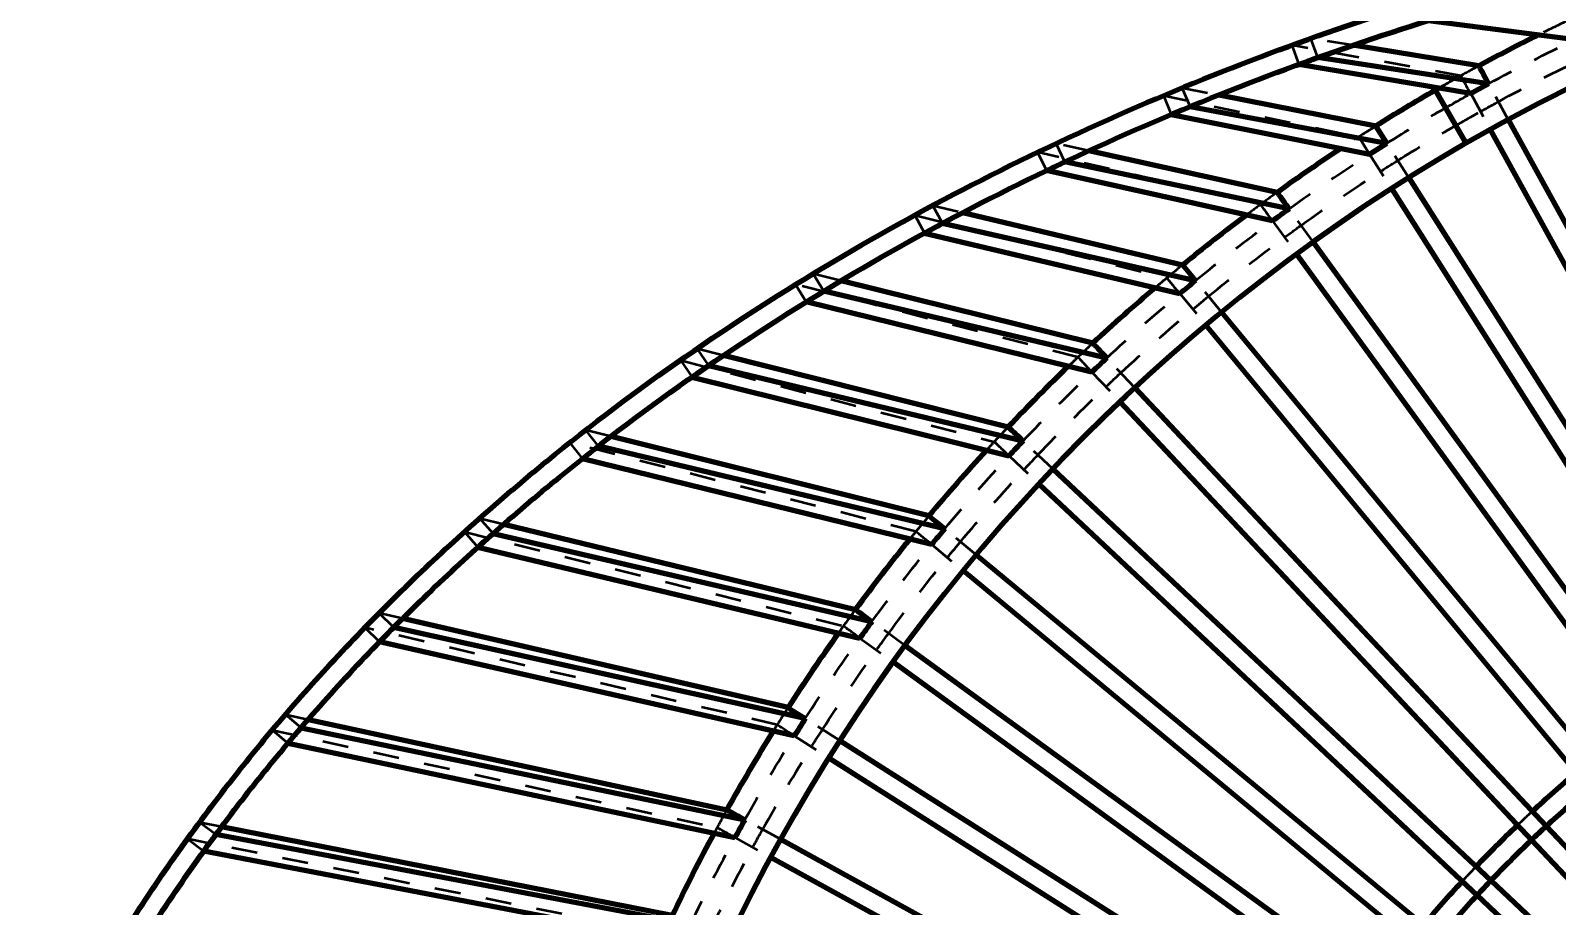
# Model space of a CAD drawing. Header units: inches. Extents: x -0.1 to 57.6, y -5.7 to 33.1.
# Drawn here: x 4.44 to 10.33, y 9.19 to 12.57 of the extents above; entities that cross this region are included whole.
import ezdxf

# ---------------------------------------------------------------- set-up
doc = ezdxf.new("R2010")
doc.units = ezdxf.units.IN
doc.header["$LTSCALE"] = 0.75
doc.header["$MEASUREMENT"] = 0
doc.linetypes.add('HIDDEN2', pattern=[0.1875, 0.125, -0.0625])
for name, color, linetype, lineweight in [('FD_Dimensions', 7, 'Continuous', 35), ('Hidden', 7, 'HIDDEN2', 35), ('Visible', 7, 'Continuous', 70)]:
    doc.layers.add(name, color=color, linetype=linetype, lineweight=lineweight)
doc.styles.get("Standard").update_dxf_attribs({"font": 'arial.ttf'})
doc.dimstyles.new('Dim-Standard', dxfattribs={"dimtxt": 0.5, "dimasz": 0.5, "dimexe": 0.3, "dimexo": 0.07, "dimgap": 0.2, "dimtad": 0, "dimtih": 1, "dimtoh": 1, "dimlfac": 0.083333, "dimzin": 12, "dimdsep": 46, "dimtxsty": 'Standard', "dimcen": 0, "dimazin": 3, "dimtp": 0.01, "dimtm": 0.01, "dimtfac": 1, "dimtofl": 0, "dimtmove": 0, "dimatfit": 3, "dimfxl": 1, "dimtolj": 1, "dimtzin": 12, "dimarcsym": 1})

# ---------------------------------------------------------------- blocks, each defined once
blk = doc.blocks.new('*D32')
at = {"layer": 'Defpoints', "color": 0, "transparency": 16777216}
for p in [(23.1603, 15.7692), (3.8815, 5.9998), (23.1603, 5.9998)]:
    blk.add_point(p, dxfattribs=at)
at = {"layer": 'FD_Dimensions', "color": 0, "lineweight": -2, "transparency": 16777216}
for p, q in [((3.8815, 6.0698), (3.8815, 16.0692)), ((23.1603, 6.0698), (23.1603, 16.0692)), ((4.3815, 15.7692), (12.9655, 15.7692)), ((22.6603, 15.7692), (14.0763, 15.7692))]:
    blk.add_line(p, q, dxfattribs=at)
at = {"layer": 'FD_Dimensions', "color": 0, "transparency": 16777216}
for points in [[(4.3815, 15.8525), (4.3815, 15.6859), (3.8815, 15.7692)], [(22.6603, 15.8525), (22.6603, 15.6859), (23.1603, 15.7692)]]:
    blk.add_solid(points, dxfattribs=at)
at = {"layer": 'FD_Dimensions', "color": 0, "transparency": 16777216, "insert": (13.5209, 15.7692), "char_height": 0.5, "attachment_point": 5}
blk.add_mtext('\\A1;32', dxfattribs=at)
blk = doc.blocks.new('*D33')
at = {"layer": 'Defpoints', "color": 0, "transparency": 16777216}
for p in [(13.5209, 13.3179), (0.3049, -1.3183), (13.5209, -1.3183)]:
    blk.add_point(p, dxfattribs=at)
at = {"layer": 'FD_Dimensions', "color": 0, "lineweight": -2, "transparency": 16777216}
for p, q in [((13.4509, 13.3179), (0.0049, 13.3179)), ((0.3049, 12.8179), (0.3049, 6.451)), ((0.3049, -0.8183), (0.3049, 5.5486)), ((13.4509, -1.3183), (0.0049, -1.3183))]:
    blk.add_line(p, q, dxfattribs=at)
at = {"layer": 'FD_Dimensions', "color": 0, "transparency": 16777216}
for points in [[(0.2216, 12.8179), (0.3882, 12.8179), (0.3049, 13.3179)], [(0.2216, -0.8183), (0.3882, -0.8183), (0.3049, -1.3183)]]:
    blk.add_solid(points, dxfattribs=at)
at = {"layer": 'FD_Dimensions', "color": 0, "transparency": 16777216, "insert": (0.3049, 5.9998), "char_height": 0.5, "attachment_point": 5}
blk.add_mtext('\\A1;2 4', dxfattribs=at)
blk = doc.blocks.new('*D36')
at = {"layer": 'Defpoints', "color": 0, "transparency": 16777216}
for p in [(17.4127, 8.7415), (9.6291, 3.258)]:
    blk.add_point(p, dxfattribs=at)
at = {"layer": 'FD_Dimensions', "color": 0, "lineweight": -2, "transparency": 16777216}
for p, q in [((21.135, 11.3638), (17.8215, 9.0295)), ((22.1206, 11.3638), (21.135, 11.3638))]:
    blk.add_line(p, q, dxfattribs=at)
blk.add_arc((13.5209, 5.9998), 4.7606, 32.76864, 38.77489, dxfattribs=at)
at = {"layer": 'FD_Dimensions', "color": 0, "transparency": 16777216}
blk.add_solid([(17.7735, 9.0976), (17.8695, 8.9614), (17.4127, 8.7415)], dxfattribs=at)
at = {"layer": 'FD_Dimensions', "color": 0, "transparency": 16777216, "insert": (22.9506, 11.3638), "char_height": 0.5, "attachment_point": 5}
blk.add_mtext('\\A1;%%C16', dxfattribs=at)
blk = doc.blocks.new('*D37')
at = {"layer": 'Defpoints', "color": 0, "transparency": 16777216}
for p in [(19.9996, 8.8598), (7.0422, 3.1398)]:
    blk.add_point(p, dxfattribs=at)
at = {"layer": 'FD_Dimensions', "color": 0, "lineweight": -2, "transparency": 16777216}
for p, q in [((22.5086, 9.9674), (20.457, 9.0617)), ((23.4469, 9.9674), (22.5086, 9.9674))]:
    blk.add_line(p, q, dxfattribs=at)
blk.add_arc((13.5209, 5.9998), 7.0819, 21.39175, 59.43367, dxfattribs=at)
at = {"layer": 'FD_Dimensions', "color": 0, "transparency": 16777216}
blk.add_solid([(20.4234, 9.1379), (20.4907, 8.9855), (19.9996, 8.8598)], dxfattribs=at)
at = {"layer": 'FD_Dimensions', "color": 0, "transparency": 16777216, "insert": (24.276, 9.9674), "char_height": 0.5, "attachment_point": 5}
blk.add_mtext('\\A1;%%C24', dxfattribs=at)

msp = doc.modelspace()

# ---------------------------------------------------------------- linework, layer by layer
at = {"layer": 'Hidden', "extrusion": (3.63318e-29, 2.96671e-13, -1)}
for p, q in [((9.3081, 12.5113), (9.3348, 12.4373)), ((9.9609, 12.3936), (9.3081, 12.5113)), ((9.4089, 12.464), (9.3822, 12.538)), ((9.5443, 12.5114), (9.3822, 12.538)), ((8.8125, 12.317), (8.8428, 12.2443)), ((8.8125, 12.317), (9.5665, 12.1575)), ((8.9155, 12.2746), (8.8852, 12.3472)), ((8.8852, 12.3472), (9.0261, 12.3194)), ((9.9989, 12.3246), (10.0747, 12.1866)), ((9.9989, 12.3246), (9.9989, 12.3246)), ((9.9989, 12.3246), (10.0747, 12.1866)), ((9.9989, 12.3246), (9.9989, 12.3246)), ((9.9989, 12.3246), (10.0747, 12.1866)), ((9.9989, 12.3246), (9.9989, 12.3246)), ((9.9989, 12.3246), (10.0747, 12.1866)), ((9.9989, 12.3246), (9.9989, 12.3246)), ((9.9989, 12.3246), (10.0747, 12.1866)), ((9.9989, 12.3246), (9.9989, 12.3246)), ((10.0679, 12.3626), (10.0679, 12.3626)), ((10.1437, 12.2246), (10.0679, 12.3626)), ((10.1437, 12.2246), (10.0679, 12.3626)), ((10.0679, 12.3626), (10.0679, 12.3626)), ((10.1437, 12.2246), (10.0679, 12.3626)), ((10.0679, 12.3626), (10.0679, 12.3626)), ((10.1437, 12.2246), (10.0679, 12.3626)), ((10.0679, 12.3626), (10.0679, 12.3626)), ((10.1437, 12.2246), (10.0679, 12.3626)), ((10.0679, 12.3626), (10.0679, 12.3626)), ((9.5665, 12.1575), (9.6087, 12.091)), ((8.327, 12.0986), (8.3608, 12.0276)), ((9.1876, 11.897), (8.327, 12.0986)), ((8.4319, 12.0614), (8.3981, 12.1324)), ((8.5245, 12.1044), (8.3981, 12.1324)), ((9.6087, 12.091), (9.6931, 11.958)), ((9.6087, 12.091), (9.6931, 11.958)), ((9.6087, 12.091), (9.6931, 11.958)), ((9.6087, 12.091), (9.6931, 11.958)), ((9.6087, 12.091), (9.6931, 11.958)), ((9.7595, 12.0002), (9.6752, 12.1332)), ((9.7595, 12.0002), (9.6752, 12.1332)), ((9.7595, 12.0002), (9.6752, 12.1332)), ((9.7595, 12.0002), (9.6752, 12.1332)), ((9.7595, 12.0002), (9.6752, 12.1332)), ((7.8531, 11.8558), (7.8906, 11.7866)), ((7.8531, 11.8558), (8.8259, 11.6133)), ((7.9598, 11.8241), (7.9224, 11.8933)), ((7.9224, 11.8933), (8.0383, 11.8657)), ((9.2976, 11.8796), (9.2976, 11.8796)), ((9.3902, 11.7522), (9.2976, 11.8796)), ((9.3902, 11.7522), (9.2976, 11.8796)), ((9.2976, 11.8796), (9.2976, 11.8796)), ((9.3902, 11.7522), (9.2976, 11.8796)), ((9.2976, 11.8796), (9.2976, 11.8796)), ((9.3902, 11.7522), (9.2976, 11.8796)), ((9.2976, 11.8796), (9.2976, 11.8796)), ((9.3902, 11.7522), (9.2976, 11.8796)), ((9.2976, 11.8796), (9.2976, 11.8796)), ((9.2339, 11.8333), (9.3265, 11.7059)), ((9.2339, 11.8333), (9.2339, 11.8333)), ((9.2339, 11.8333), (9.3265, 11.7059)), ((9.2339, 11.8333), (9.2339, 11.8333)), ((9.2339, 11.8333), (9.3265, 11.7059)), ((9.2339, 11.8333), (9.2339, 11.8333)), ((9.2339, 11.8333), (9.3265, 11.7059)), ((9.2339, 11.8333), (9.2339, 11.8333)), ((9.2339, 11.8333), (9.3265, 11.7059)), ((9.2339, 11.8333), (9.2339, 11.8333)), ((7.501, 11.5622), (7.4599, 11.6293)), ((7.5679, 11.6025), (7.4599, 11.6293)), ((7.3927, 11.5882), (7.4338, 11.5211)), ((8.4827, 11.3074), (7.3927, 11.5882)), ((8.8761, 11.5526), (8.9765, 11.4313)), ((8.8761, 11.5526), (8.8761, 11.5526)), ((8.8761, 11.5526), (8.9765, 11.4313)), ((8.8761, 11.5526), (8.8761, 11.5526)), ((8.8761, 11.5526), (8.9765, 11.4313)), ((8.8761, 11.5526), (8.8761, 11.5526)), ((8.8761, 11.5526), (8.9765, 11.4313)), ((8.8761, 11.5526), (8.8761, 11.5526)), ((8.8761, 11.5526), (8.9765, 11.4313)), ((8.8761, 11.5526), (8.8761, 11.5526)), ((8.9368, 11.6028), (8.9368, 11.6028)), ((9.0371, 11.4815), (8.9368, 11.6028)), ((9.0371, 11.4815), (8.9368, 11.6028)), ((8.9368, 11.6028), (8.9368, 11.6028)), ((9.0371, 11.4815), (8.9368, 11.6028)), ((8.9368, 11.6028), (8.9368, 11.6028)), ((9.0371, 11.4815), (8.9368, 11.6028)), ((8.9368, 11.6028), (8.9368, 11.6028)), ((9.0371, 11.4815), (8.9368, 11.6028)), ((8.9368, 11.6028), (8.9368, 11.6028)), ((7.0573, 11.2756), (7.0125, 11.3402)), ((7.0125, 11.3402), (7.1145, 11.3146)), ((6.9478, 11.2954), (6.9926, 11.2307)), ((6.9478, 11.2954), (8.1594, 10.9806)), ((8.594, 11.3039), (8.594, 11.3039)), ((8.7018, 11.1891), (8.594, 11.3039)), ((8.7018, 11.1891), (8.594, 11.3039)), ((8.594, 11.3039), (8.594, 11.3039)), ((8.7018, 11.1891), (8.594, 11.3039)), ((8.594, 11.3039), (8.594, 11.3039)), ((8.7018, 11.1891), (8.594, 11.3039)), ((8.594, 11.3039), (8.594, 11.3039)), ((8.7018, 11.1891), (8.594, 11.3039)), ((8.594, 11.3039), (8.594, 11.3039)), ((8.5366, 11.25), (8.6444, 11.1352)), ((8.5366, 11.25), (8.5366, 11.25)), ((8.5366, 11.25), (8.6444, 11.1352)), ((8.5366, 11.25), (8.5366, 11.25)), ((8.5366, 11.25), (8.6444, 11.1352)), ((8.5366, 11.25), (8.5366, 11.25)), ((8.5366, 11.25), (8.6444, 11.1352)), ((8.5366, 11.25), (8.5366, 11.25)), ((8.5366, 11.25), (8.6444, 11.1352)), ((8.5366, 11.25), (8.5366, 11.25)), ((6.6311, 10.9638), (6.5825, 11.0257)), ((6.6798, 11.0014), (6.5825, 11.0257)), ((6.5206, 10.977), (6.5692, 10.9152)), ((7.8572, 10.6341), (6.5206, 10.977)), ((8.2707, 10.9841), (8.2707, 10.9841)), ((8.3855, 10.8763), (8.2707, 10.9841)), ((8.3855, 10.8763), (8.2707, 10.9841)), ((8.2707, 10.9841), (8.2707, 10.9841)), ((8.3855, 10.8763), (8.2707, 10.9841)), ((8.2707, 10.9841), (8.2707, 10.9841)), ((8.3855, 10.8763), (8.2707, 10.9841)), ((8.2707, 10.9841), (8.2707, 10.9841)), ((8.3855, 10.8763), (8.2707, 10.9841)), ((8.2707, 10.9841), (8.2707, 10.9841)), ((8.2168, 10.9267), (8.3316, 10.8189)), ((8.2168, 10.9267), (8.2168, 10.9267)), ((8.2168, 10.9267), (8.3316, 10.8189)), ((8.2168, 10.9267), (8.2168, 10.9267)), ((8.2168, 10.9267), (8.3316, 10.8189)), ((8.2168, 10.9267), (8.2168, 10.9267)), ((8.2168, 10.9267), (8.3316, 10.8189)), ((8.2168, 10.9267), (8.2168, 10.9267)), ((8.2168, 10.9267), (8.3316, 10.8189)), ((8.2168, 10.9267), (8.2168, 10.9267)), ((6.2249, 10.6267), (6.1724, 10.6854)), ((6.1724, 10.6854), (6.2658, 10.6627)), ((6.1137, 10.633), (6.1661, 10.5743)), ((6.1137, 10.633), (7.5774, 10.2693)), ((7.9681, 10.6446), (7.9681, 10.6446)), ((8.0894, 10.5442), (7.9681, 10.6446)), ((8.0894, 10.5442), (7.9681, 10.6446)), ((7.9681, 10.6446), (7.9681, 10.6446)), ((8.0894, 10.5442), (7.9681, 10.6446)), ((7.9681, 10.6446), (7.9681, 10.6446)), ((8.0894, 10.5442), (7.9681, 10.6446)), ((7.9681, 10.6446), (7.9681, 10.6446)), ((8.0894, 10.5442), (7.9681, 10.6446)), ((7.9681, 10.6446), (7.9681, 10.6446)), ((7.9179, 10.5839), (8.0392, 10.4835)), ((7.9179, 10.5839), (7.9179, 10.5839)), ((7.9179, 10.5839), (8.0392, 10.4835)), ((7.9179, 10.5839), (7.9179, 10.5839)), ((7.9179, 10.5839), (8.0392, 10.4835)), ((7.9179, 10.5839), (7.9179, 10.5839)), ((7.9179, 10.5839), (8.0392, 10.4835)), ((7.9179, 10.5839), (7.9179, 10.5839)), ((7.9179, 10.5839), (8.0392, 10.4835)), ((7.9179, 10.5839), (7.9179, 10.5839)), ((5.8412, 10.2643), (5.785, 10.3194)), ((5.8753, 10.2985), (5.785, 10.3194)), ((5.7299, 10.2631), (5.7861, 10.208)), ((7.321, 9.8877), (5.7299, 10.2631)), ((7.6874, 10.2868), (7.6874, 10.2868)), ((7.8148, 10.1942), (7.6874, 10.2868)), ((7.8148, 10.1942), (7.6874, 10.2868)), ((7.6874, 10.2868), (7.6874, 10.2868)), ((7.8148, 10.1942), (7.6874, 10.2868)), ((7.6874, 10.2868), (7.6874, 10.2868)), ((7.8148, 10.1942), (7.6874, 10.2868)), ((7.6874, 10.2868), (7.6874, 10.2868)), ((7.8148, 10.1942), (7.6874, 10.2868)), ((7.6874, 10.2868), (7.6874, 10.2868)), ((7.6411, 10.2231), (7.7685, 10.1305)), ((7.6411, 10.2231), (7.6411, 10.2231)), ((7.6411, 10.2231), (7.7685, 10.1305)), ((7.6411, 10.2231), (7.6411, 10.2231)), ((7.6411, 10.2231), (7.7685, 10.1305)), ((7.6411, 10.2231), (7.6411, 10.2231)), ((7.6411, 10.2231), (7.7685, 10.1305)), ((7.6411, 10.2231), (7.6411, 10.2231)), ((7.6411, 10.2231), (7.7685, 10.1305)), ((7.6411, 10.2231), (7.6411, 10.2231)), ((5.4833, 9.8767), (5.4233, 9.9277)), ((5.4233, 9.9277), (5.511, 9.9087)), ((7.4297, 9.912), (7.4297, 9.912)), ((7.5627, 9.8276), (7.4297, 9.912)), ((7.5627, 9.8276), (7.4297, 9.912)), ((7.4297, 9.912), (7.4297, 9.912)), ((7.5627, 9.8276), (7.4297, 9.912)), ((7.4297, 9.912), (7.4297, 9.912)), ((7.5627, 9.8276), (7.4297, 9.912)), ((7.4297, 9.912), (7.4297, 9.912)), ((7.5627, 9.8276), (7.4297, 9.912)), ((7.4297, 9.912), (7.4297, 9.912)), ((5.3723, 9.8677), (5.4323, 9.8167)), ((5.3723, 9.8677), (7.0891, 9.4908)), ((7.3875, 9.8455), (7.5205, 9.7611)), ((7.3875, 9.8455), (7.3875, 9.8455)), ((7.3875, 9.8455), (7.5205, 9.7611)), ((7.3875, 9.8455), (7.3875, 9.8455)), ((7.3875, 9.8455), (7.5205, 9.7611)), ((7.3875, 9.8455), (7.3875, 9.8455)), ((7.3875, 9.8455), (7.5205, 9.7611)), ((7.3875, 9.8455), (7.3875, 9.8455)), ((7.3875, 9.8455), (7.5205, 9.7611)), ((7.3875, 9.8455), (7.3875, 9.8455)), ((5.1543, 9.4644), (5.0907, 9.5108)), ((5.1762, 9.494), (5.0907, 9.5108)), ((7.1961, 9.5218), (7.1961, 9.5218)), ((7.3341, 9.446), (7.1961, 9.5218)), ((7.3341, 9.446), (7.1961, 9.5218)), ((7.1961, 9.5218), (7.1961, 9.5218)), ((7.3341, 9.446), (7.1961, 9.5218)), ((7.1961, 9.5218), (7.1961, 9.5218)), ((7.3341, 9.446), (7.1961, 9.5218)), ((7.1961, 9.5218), (7.1961, 9.5218)), ((7.3341, 9.446), (7.1961, 9.5218)), ((7.1961, 9.5218), (7.1961, 9.5218)), ((5.0443, 9.4472), (5.1079, 9.4008)), ((6.8826, 9.08), (5.0443, 9.4472)), ((7.1581, 9.4528), (7.2961, 9.3769)), ((7.1581, 9.4528), (7.1581, 9.4528)), ((7.1581, 9.4528), (7.2961, 9.3769)), ((7.1581, 9.4528), (7.1581, 9.4528)), ((7.1581, 9.4528), (7.2961, 9.3769)), ((7.1581, 9.4528), (7.1581, 9.4528)), ((7.1581, 9.4528), (7.2961, 9.3769)), ((7.1581, 9.4528), (7.1581, 9.4528)), ((7.1581, 9.4528), (7.2961, 9.3769)), ((7.1581, 9.4528), (7.1581, 9.4528))]:
    msp.add_line(p, q, dxfattribs=at)
at = {"layer": 'Hidden'}
for radius, start, end in [(7.3181, 115.50824, 116.45299), (7.3181, 118.49176, 119.10824), (7.3181, 119.10824, 119.87375), (7.2394, 118.48841, 119.11159), (7.2394, 118.48841, 119.11159), (7.2394, 118.48841, 119.11159), (7.2394, 118.48841, 119.11159), (7.3181, 122.09176, 123.34571), (7.3181, 122.09176, 122.70824), (7.2394, 122.08841, 122.71159), (7.2394, 122.08841, 122.71159), (7.2394, 122.08841, 122.71159), (7.2394, 122.08841, 122.71159), (7.3181, 125.69176, 126.30824), (7.3181, 126.30824, 126.84814), (7.2394, 125.68841, 126.31159), (7.2394, 125.68841, 126.31159), (7.2394, 125.68841, 126.31159), (7.2394, 125.68841, 126.31159), (7.3181, 129.90824, 130.37034), (7.3181, 129.29176, 129.90824), (7.2394, 129.28841, 129.91159), (7.2394, 129.28841, 129.91159), (7.2394, 129.28841, 129.91159), (7.2394, 129.28841, 129.91159), (7.3181, 132.89176, 133.50824), (7.3181, 133.50824, 133.9062), (7.2394, 132.88841, 133.51159), (7.2394, 132.88841, 133.51159), (7.2394, 132.88841, 133.51159), (7.2394, 132.88841, 133.51159), (7.3181, 136.49176, 137.10824), (7.3181, 137.10824, 137.45195), (7.2394, 136.48841, 137.11159), (7.2394, 136.48841, 137.11159), (7.2394, 136.48841, 137.11159), (7.2394, 136.48841, 137.11159), (7.3181, 140.09176, 140.70824), (7.3181, 140.70824, 141.00516), (7.2394, 140.08841, 140.71159), (7.2394, 140.08841, 140.71159), (7.2394, 140.08841, 140.71159), (7.2394, 140.08841, 140.71159), (7.3181, 143.69176, 144.30824), (7.3181, 144.30824, 144.56415), (7.2394, 143.68841, 144.31159), (7.2394, 143.68841, 144.31159), (7.2394, 143.68841, 144.31159), (7.2394, 143.68841, 144.31159), (7.3181, 147.29176, 147.90824), (7.2394, 147.28841, 147.91159), (7.2394, 147.28841, 147.91159), (7.2394, 147.28841, 147.91159), (7.2394, 147.28841, 147.91159), (7.3181, 147.90824, 148.12775), (7.3181, 150.89176, 151.50824), (7.3181, 151.50824, 151.69509), (7.2394, 150.88841, 151.51159), (7.2394, 150.88841, 151.51159), (7.2394, 150.88841, 151.51159), (7.2394, 150.88841, 151.51159)]:
    msp.add_arc((13.5209, 5.9998), radius, start, end, dxfattribs=at)
at = {"layer": 'Hidden', "extrusion": (3.63318e-29, 2.96671e-13, -1)}
for radius, start, end in [(7.2394, 61.51159, 64.48841), (7.1606, 61.51502, 64.48498), (7.2394, 60, 60.88841), (7.2394, 60.88841, 61.51159), (7.2394, 57.91159, 60), (7.1606, 60, 60.88498), (7.1606, 60.88498, 61.51502), (7.1606, 60.88498, 61.51502), (7.1606, 60.88498, 61.51502), (7.1606, 60.88498, 61.51502), (7.1606, 60.88498, 61.51502), (7.1606, 57.91502, 60), (7.2394, 54.31159, 57.28841), (7.2394, 57.28841, 57.91159), (7.1606, 54.31502, 57.28498), (7.1606, 57.28498, 57.91502), (7.1606, 57.28498, 57.91502), (7.1606, 57.28498, 57.91502), (7.1606, 57.28498, 57.91502), (7.1606, 57.28498, 57.91502), (7.2394, 53.68841, 54.31159), (7.2394, 50.71159, 53.68841), (7.1606, 53.68498, 54.31502), (7.1606, 53.68498, 54.31502), (7.1606, 53.68498, 54.31502), (7.1606, 53.68498, 54.31502), (7.1606, 53.68498, 54.31502), (7.1606, 50.71502, 53.68498), (7.2394, 47.11159, 50.08841), (7.2394, 50.08841, 50.71159), (7.1606, 47.11502, 50.08498), (7.1606, 50.08498, 50.71502), (7.1606, 50.08498, 50.71502), (7.1606, 50.08498, 50.71502), (7.1606, 50.08498, 50.71502), (7.1606, 50.08498, 50.71502), (7.2394, 46.48841, 47.11159), (7.2394, 43.51159, 46.48841), (7.1606, 46.48498, 47.11502), (7.1606, 46.48498, 47.11502), (7.1606, 46.48498, 47.11502), (7.1606, 46.48498, 47.11502), (7.1606, 46.48498, 47.11502), (7.1606, 43.51502, 46.48498), (7.2394, 42.88841, 43.51159), (7.2394, 39.91159, 42.88841), (7.1606, 42.88498, 43.51502), (7.1606, 42.88498, 43.51502), (7.1606, 42.88498, 43.51502), (7.1606, 42.88498, 43.51502), (7.1606, 42.88498, 43.51502), (7.1606, 39.91502, 42.88498), (7.2394, 39.28841, 39.91159), (7.2394, 36.31159, 39.28841), (7.1606, 39.28498, 39.91502), (7.1606, 39.28498, 39.91502), (7.1606, 39.28498, 39.91502), (7.1606, 39.28498, 39.91502), (7.1606, 39.28498, 39.91502), (7.1606, 36.31502, 39.28498), (7.2394, 35.68841, 36.31159), (7.2394, 32.71159, 35.68841), (7.1606, 35.68498, 36.31502), (7.1606, 35.68498, 36.31502), (7.1606, 35.68498, 36.31502), (7.1606, 35.68498, 36.31502), (7.1606, 35.68498, 36.31502), (7.1606, 32.71502, 35.68498), (7.2394, 32.08841, 32.71159), (7.2394, 29.11159, 32.08841), (7.1606, 32.08498, 32.71502), (7.1606, 32.08498, 32.71502), (7.1606, 32.08498, 32.71502), (7.1606, 32.08498, 32.71502), (7.1606, 32.08498, 32.71502), (7.1606, 29.11502, 32.08498), (4.8394, 46.33387, 47.26613), (4.8394, 46.33387, 47.26613), (7.2394, 28.48841, 29.11159), (7.2394, 25.51159, 28.48841), (7.1606, 28.48498, 29.11502), (7.1606, 28.48498, 29.11502), (7.1606, 28.48498, 29.11502), (7.1606, 28.48498, 29.11502), (7.1606, 28.48498, 29.11502), (7.1606, 25.51502, 28.48498), (4.8394, 42.73387, 43.66613), (4.8394, 42.73387, 43.66613)]:
    msp.add_arc((-13.5209, 5.9998), radius, start, end, dxfattribs=at)
at = {"layer": 'Hidden'}
for points in [[(9.3451, 12.5248), (9.3328, 12.5204), (9.3204, 12.5159), (9.3081, 12.5113)], [(9.3822, 12.538), (9.3698, 12.5337), (9.3575, 12.5293), (9.3451, 12.5248)], [(9.9989, 12.3246), (9.9862, 12.3476), (9.9736, 12.3706), (9.9609, 12.3936)], [(8.8488, 12.3322), (8.8367, 12.3272), (8.8246, 12.3221), (8.8125, 12.317)], [(8.8852, 12.3472), (8.8731, 12.3423), (8.861, 12.3373), (8.8488, 12.3322)], [(8.3625, 12.1157), (8.3507, 12.11), (8.3388, 12.1043), (8.327, 12.0986)], [(8.3981, 12.1324), (8.3862, 12.1269), (8.3744, 12.1213), (8.3625, 12.1157)], [(7.8877, 11.8747), (7.8762, 11.8684), (7.8646, 11.8621), (7.8531, 11.8558)], [(7.9224, 11.8933), (7.9108, 11.8871), (7.8992, 11.8809), (7.8877, 11.8747)], [(9.2339, 11.8333), (9.2185, 11.8546), (9.2031, 11.8758), (9.1876, 11.897)], [(7.4262, 11.6089), (7.415, 11.602), (7.4039, 11.5951), (7.3927, 11.5882)], [(7.4599, 11.6293), (7.4486, 11.6226), (7.4374, 11.6157), (7.4262, 11.6089)], [(8.8761, 11.5526), (8.8594, 11.5729), (8.8426, 11.5931), (8.8259, 11.6133)], [(6.9801, 11.3179), (6.9693, 11.3104), (6.9585, 11.3029), (6.9478, 11.2954)], [(7.0125, 11.3402), (7.0017, 11.3328), (6.9908, 11.3254), (6.9801, 11.3179)], [(8.5366, 11.25), (8.5186, 11.2692), (8.5007, 11.2883), (8.4827, 11.3074)], [(6.5825, 11.0257), (6.5721, 11.0176), (6.5618, 11.0096), (6.5515, 11.0015)], [(6.5515, 11.0015), (6.5412, 10.9934), (6.5309, 10.9852), (6.5206, 10.977)], [(8.2168, 10.9267), (8.1976, 10.9447), (8.1785, 10.9626), (8.1594, 10.9806)], [(6.1724, 10.6854), (6.1626, 10.6767), (6.1528, 10.668), (6.143, 10.6593)], [(6.143, 10.6593), (6.1332, 10.6506), (6.1234, 10.6418), (6.1137, 10.633)], [(7.9179, 10.5839), (7.8976, 10.6007), (7.8774, 10.6174), (7.8572, 10.6341)], [(5.785, 10.3194), (5.7758, 10.3101), (5.7665, 10.3007), (5.7574, 10.2913)], [(5.7574, 10.2913), (5.7482, 10.282), (5.739, 10.2726), (5.7299, 10.2631)], [(7.6411, 10.2231), (7.6198, 10.2385), (7.5986, 10.2539), (7.5774, 10.2693)], [(5.3977, 9.8978), (5.3892, 9.8878), (5.3807, 9.8778), (5.3723, 9.8677)], [(5.4233, 9.9277), (5.4147, 9.9177), (5.4062, 9.9078), (5.3977, 9.8978)], [(7.3875, 9.8455), (7.3653, 9.8596), (7.3432, 9.8737), (7.321, 9.8877)], [(5.0907, 9.5108), (5.0829, 9.5003), (5.0751, 9.4897), (5.0674, 9.4791)], [(7.1581, 9.4528), (7.1351, 9.4655), (7.1121, 9.4781), (7.0891, 9.4908)], [(5.0674, 9.4791), (5.0597, 9.4685), (5.052, 9.4579), (5.0443, 9.4472)]]:
    msp.add_open_spline(points, degree=3, dxfattribs=at)
at = {"layer": 'Visible', "extrusion": (3.63318e-29, 2.96671e-13, -1)}
for p, q in [((9.8355, 12.6068), (10.403, 12.5333)), ((10.0299, 12.4316), (9.5443, 12.5114)), ((9.3348, 12.4373), (9.3349, 12.4372)), ((9.9989, 12.3246), (9.3349, 12.4372)), ((9.4089, 12.464), (9.4089, 12.464)), ((10.0679, 12.3626), (9.4089, 12.464)), ((9.0261, 12.3194), (9.633, 12.1997)), ((9.8618, 12.3374), (9.98, 12.1329)), ((9.8618, 12.3374), (9.98, 12.1329)), ((8.9155, 12.2746), (8.9155, 12.2745)), ((8.9155, 12.2745), (9.6752, 12.1332)), ((8.8428, 12.2443), (8.8428, 12.2443)), ((8.8428, 12.2443), (9.6087, 12.091)), ((9.6752, 12.1332), (9.633, 12.1997)), ((10.1437, 12.2246), (11.262, 10.1904)), ((10.1437, 12.2246), (11.262, 10.1904)), ((10.0747, 12.1866), (11.193, 10.1524)), ((10.0747, 12.1866), (11.193, 10.1524)), ((9.2513, 11.9433), (8.5245, 12.1044)), ((9.6087, 12.091), (9.6752, 12.1332)), ((8.3608, 12.0276), (8.3608, 12.0275)), ((9.2339, 11.8333), (8.3608, 12.0275)), ((8.4319, 12.0614), (8.4319, 12.0613)), ((9.2976, 11.8796), (8.4319, 12.0613)), ((9.7595, 12.0002), (11.0034, 10.0403)), ((9.7595, 12.0002), (11.0034, 10.0403)), ((9.6931, 11.958), (10.9369, 9.9981)), ((9.6931, 11.958), (10.9369, 9.9981)), ((8.0383, 11.8657), (8.8866, 11.6635)), ((7.8906, 11.7866), (7.8906, 11.7866)), ((7.8906, 11.7866), (8.8761, 11.5526)), ((7.9598, 11.8241), (7.9598, 11.824)), ((7.9598, 11.824), (8.9368, 11.6028)), ((9.3902, 11.7522), (10.7546, 9.8742)), ((9.3902, 11.7522), (10.7546, 9.8742)), ((9.3265, 11.7059), (10.6909, 9.8279)), ((9.3265, 11.7059), (10.6909, 9.8279)), ((7.501, 11.5622), (7.501, 11.5622)), ((8.594, 11.3039), (7.501, 11.5622)), ((8.5401, 11.3613), (7.5679, 11.6025)), ((7.4338, 11.5211), (7.4339, 11.5211)), ((8.5366, 11.25), (7.4339, 11.5211)), ((8.9765, 11.4313), (10.4561, 9.6427)), ((8.9765, 11.4313), (10.4561, 9.6427)), ((9.0371, 11.4815), (10.5168, 9.6929)), ((9.0371, 11.4815), (10.5168, 9.6929)), ((7.1145, 11.3146), (8.2133, 11.038)), ((7.0573, 11.2756), (7.0574, 11.2755)), ((7.0574, 11.2755), (8.2707, 10.9841)), ((6.9926, 11.2307), (6.9927, 11.2307)), ((6.9927, 11.2307), (8.2168, 10.9267)), ((8.6444, 11.1352), (10.2334, 9.4431)), ((8.6444, 11.1352), (10.2334, 9.4431)), ((8.7018, 11.1891), (10.2908, 9.497)), ((8.7018, 11.1891), (10.2908, 9.497)), ((6.6311, 10.9638), (6.6312, 10.9638)), ((7.9681, 10.6446), (6.6312, 10.9638)), ((7.9074, 10.6948), (6.6798, 11.0014)), ((6.5692, 10.9152), (6.5693, 10.9151)), ((7.9179, 10.5839), (6.5693, 10.9151)), ((8.3855, 10.8763), (10.0776, 9.2872)), ((8.3855, 10.8763), (10.0776, 9.2872)), ((8.3316, 10.8189), (10.0237, 9.2298)), ((8.3316, 10.8189), (10.0237, 9.2298)), ((6.2249, 10.6267), (6.2249, 10.6267)), ((6.2249, 10.6267), (7.6874, 10.2868)), ((6.2658, 10.6627), (7.6237, 10.333)), ((6.1661, 10.5743), (6.1662, 10.5742)), ((6.1662, 10.5742), (7.6411, 10.2231)), ((8.0894, 10.5442), (9.878, 9.0645)), ((8.0894, 10.5442), (9.878, 9.0645)), ((8.0392, 10.4835), (9.8278, 9.0039)), ((8.0392, 10.4835), (9.8278, 9.0039)), ((5.8412, 10.2643), (5.8413, 10.2642)), ((7.4297, 9.912), (5.8413, 10.2642)), ((7.3632, 9.9542), (5.8753, 10.2985)), ((5.7861, 10.208), (5.7861, 10.208)), ((7.3875, 9.8455), (5.7861, 10.208)), ((7.8148, 10.1942), (9.6927, 8.8298)), ((7.8148, 10.1942), (9.6927, 8.8298)), ((7.7685, 10.1305), (9.6465, 8.7661)), ((7.7685, 10.1305), (9.6465, 8.7661)), ((5.511, 9.9087), (7.1271, 9.5598)), ((5.4833, 9.8767), (5.4833, 9.8767)), ((5.4833, 9.8767), (7.1961, 9.5218)), ((5.4323, 9.8167), (5.4323, 9.8167)), ((5.4323, 9.8167), (7.1581, 9.4528)), ((7.5627, 9.8276), (9.5226, 8.5838)), ((7.5627, 9.8276), (9.5226, 8.5838)), ((7.5205, 9.7611), (9.4804, 8.5173)), ((7.5205, 9.7611), (9.4804, 8.5173)), ((6.9161, 9.1513), (5.1762, 9.494)), ((10.2908, 9.497), (11.9339, 7.7473)), ((5.1543, 9.4644), (5.1543, 9.4644)), ((6.9874, 9.1177), (5.1543, 9.4644)), ((7.3341, 9.446), (9.3682, 8.3276)), ((7.3341, 9.446), (9.3682, 8.3276)), ((10.2334, 9.4431), (11.8765, 7.6934)), ((5.1079, 9.4008), (5.1079, 9.4008)), ((6.9539, 9.0465), (5.1079, 9.4008)), ((7.2961, 9.3769), (9.3303, 8.2586)), ((7.2961, 9.3769), (9.3303, 8.2586)), ((10.0776, 9.2872), (11.8273, 7.6442)), ((10.0237, 9.2298), (11.7734, 7.5868))]:
    msp.add_line(p, q, dxfattribs=at)
at = {"layer": 'Visible'}
for radius, start, end in [(7.0819, 240, 120), (7.3181, 116.45299, 118.49176), (7.3181, 120, 122.09176), (7.3181, 119.87375, 120), (7.0819, 120, 240), (7.3181, 123.34571, 125.69176), (7.3181, 126.84814, 129.29176), (7.3181, 130.37034, 132.89176), (7.3181, 133.9062, 136.49176), (7.3181, 137.45195, 140.09176), (7.3181, 141.00516, 143.69176), (7.3181, 144.56415, 147.29176), (7.3181, 148.12775, 150.89176), (4.7606, 132.72616, 133.67384), (7.3181, 151.69509, 154.49176), (4.7606, 136.32616, 137.27384)]:
    msp.add_arc((13.5209, 5.9998), radius, start, end, dxfattribs=at)
at = {"layer": 'Visible', "extrusion": (3.63318e-29, 2.96671e-13, -1)}
for radius, start, end in [(4.8394, 47.26613, 49.93387), (4.7606, 47.27384, 49.92616), (4.8394, 43.66613, 46.33387), (4.7606, 46.32616, 47.27384), (4.7606, 43.67384, 46.32616), (4.8394, 40.06613, 42.73387), (4.7606, 42.72616, 43.67384), (4.7606, 40.07384, 42.72616)]:
    msp.add_arc((-13.5209, 5.9998), radius, start, end, dxfattribs=at)
at = {"layer": 'Visible'}
for points in [[(3.8815, 5.9998), (3.8815, 6.252), (3.8991, 6.5042), (3.9341, 6.755), (3.9679, 6.9974), (4.0181, 7.2386), (4.0843, 7.4772), (4.1483, 7.7079), (4.2273, 7.9362), (4.321, 8.1611), (4.4115, 8.3785), (4.5156, 8.5926), (4.633, 8.8025), (4.7464, 9.0055), (4.8722, 9.2046), (5.0097, 9.3989), (5.1427, 9.5867), (5.2867, 9.7701), (5.4412, 9.9484), (5.5905, 10.1207), (5.7495, 10.2883), (5.9178, 10.4504), (6.0805, 10.6072), (6.2517, 10.7589), (6.431, 10.905), (6.7734, 11.1842), (7.1451, 11.443), (7.5413, 11.6783), (7.9116, 11.8982), (8.3034, 12.0976), (8.7125, 12.2744), (9.0947, 12.4396), (9.4921, 12.585), (9.9007, 12.7094), (10.2826, 12.8256), (10.6744, 12.9233), (11.0729, 13.0019), (11.4452, 13.0753), (11.8234, 13.1319), (12.2047, 13.1714), (12.5611, 13.2082), (12.9201, 13.2301), (13.2797, 13.2369), (13.3601, 13.2384), (13.4405, 13.2391), (13.5209, 13.2391)], [(3.9603, 5.9998), (3.9603, 6.2483), (3.9776, 6.4969), (4.0121, 6.7441), (4.0454, 6.9831), (4.0949, 7.2208), (4.1602, 7.4562), (4.2233, 7.6837), (4.3013, 7.9089), (4.3937, 8.1308), (4.483, 8.3453), (4.5858, 8.5568), (4.7017, 8.7641), (4.8138, 8.9646), (4.938, 9.1613), (5.074, 9.3534), (5.2055, 9.5391), (5.3479, 9.7205), (5.5007, 9.8968), (5.6484, 10.0674), (5.8058, 10.2332), (5.9724, 10.3937), (6.1335, 10.5489), (6.3031, 10.6992), (6.4807, 10.844), (6.82, 11.1206), (7.1885, 11.3772), (7.5815, 11.6106), (7.9488, 11.8288), (8.3376, 12.0266), (8.7437, 12.2021), (9.1232, 12.3661), (9.5177, 12.5105), (9.9237, 12.634), (10.3029, 12.7494), (10.6922, 12.8466), (11.0881, 12.9246), (11.4581, 12.9976), (11.8339, 13.0538), (12.2128, 13.093), (12.5669, 13.1297), (12.9238, 13.1514), (13.2812, 13.1582), (13.3611, 13.1597), (13.441, 13.1604), (13.5209, 13.1604)]]:
    msp.add_open_spline(points, degree=3, knots=[3.141593, 3.141593, 3.141593, 3.141593, 3.245911, 3.245911, 3.245911, 3.346766, 3.346766, 3.346766, 3.444272, 3.444272, 3.444272, 3.53854, 3.53854, 3.53854, 3.629678, 3.629678, 3.629678, 3.71779, 3.71779, 3.71779, 3.802975, 3.802975, 3.802975, 3.885332, 3.885332, 3.885332, 4.042655, 4.042655, 4.042655, 4.189657, 4.189657, 4.189657, 4.327013, 4.327013, 4.327013, 4.455358, 4.455358, 4.455358, 4.575281, 4.575281, 4.575281, 4.687337, 4.687337, 4.687337, 4.712389, 4.712389, 4.712389, 4.712389], dxfattribs=at)
for points in [[(9.3349, 12.4372), (9.3472, 12.4418), (9.3595, 12.4463), (9.3718, 12.4507)], [(9.3718, 12.4507), (9.3842, 12.4552), (9.3965, 12.4596), (9.4089, 12.464)], [(10.0299, 12.4316), (10.0426, 12.4086), (10.0552, 12.3856), (10.0679, 12.3626)], [(10.0679, 12.3626), (10.0449, 12.3499), (10.0219, 12.3373), (9.9989, 12.3246)], [(8.8428, 12.2443), (8.8549, 12.2494), (8.867, 12.2545), (8.8791, 12.2595)], [(8.8791, 12.2595), (8.8912, 12.2646), (8.9033, 12.2696), (8.9155, 12.2745)], [(8.3608, 12.0275), (8.3726, 12.0332), (8.3845, 12.0389), (8.3963, 12.0445)], [(8.3963, 12.0445), (8.4082, 12.0502), (8.42, 12.0558), (8.4319, 12.0613)], [(9.2513, 11.9433), (9.2668, 11.9221), (9.2822, 11.9008), (9.2976, 11.8796)], [(9.2976, 11.8796), (9.2764, 11.8642), (9.2552, 11.8487), (9.2339, 11.8333)], [(7.8906, 11.7866), (7.9021, 11.7929), (7.9136, 11.7992), (7.9252, 11.8054)], [(7.9252, 11.8054), (7.9367, 11.8116), (7.9483, 11.8178), (7.9598, 11.824)], [(8.8866, 11.6635), (8.9033, 11.6433), (8.92, 11.623), (8.9368, 11.6028)], [(7.4674, 11.5417), (7.4785, 11.5486), (7.4898, 11.5554), (7.501, 11.5622)], [(8.9368, 11.6028), (8.9165, 11.5861), (8.8963, 11.5694), (8.8761, 11.5526)], [(7.4339, 11.5211), (7.445, 11.528), (7.4562, 11.5349), (7.4674, 11.5417)], [(8.5401, 11.3613), (8.5581, 11.3422), (8.576, 11.3231), (8.594, 11.3039)], [(6.9927, 11.2307), (7.0034, 11.2382), (7.0142, 11.2457), (7.0249, 11.2532)], [(7.0249, 11.2532), (7.0357, 11.2607), (7.0465, 11.2681), (7.0574, 11.2755)], [(8.594, 11.3039), (8.5749, 11.286), (8.5557, 11.268), (8.5366, 11.25)], [(8.2133, 11.038), (8.2324, 11.02), (8.2515, 11.0021), (8.2707, 10.9841)], [(6.6001, 10.9396), (6.6105, 10.9477), (6.6208, 10.9557), (6.6312, 10.9638)], [(8.2707, 10.9841), (8.2527, 10.965), (8.2347, 10.9458), (8.2168, 10.9267)], [(6.5693, 10.9151), (6.5795, 10.9233), (6.5898, 10.9314), (6.6001, 10.9396)], [(7.9074, 10.6948), (7.9276, 10.6781), (7.9478, 10.6613), (7.9681, 10.6446)], [(6.1954, 10.6006), (6.2052, 10.6093), (6.215, 10.618), (6.2249, 10.6267)], [(7.9681, 10.6446), (7.9513, 10.6244), (7.9346, 10.6041), (7.9179, 10.5839)], [(6.1662, 10.5742), (6.1759, 10.583), (6.1856, 10.5918), (6.1954, 10.6006)], [(7.6237, 10.333), (7.6449, 10.3176), (7.6661, 10.3022), (7.6874, 10.2868)], [(5.8136, 10.2362), (5.8228, 10.2456), (5.832, 10.2549), (5.8413, 10.2642)], [(7.6874, 10.2868), (7.6719, 10.2655), (7.6565, 10.2443), (7.6411, 10.2231)], [(5.7861, 10.208), (5.7953, 10.2175), (5.8044, 10.2269), (5.8136, 10.2362)], [(7.3632, 9.9542), (7.3854, 9.9401), (7.4075, 9.9261), (7.4297, 9.912)], [(7.4297, 9.912), (7.4156, 9.8898), (7.4016, 9.8677), (7.3875, 9.8455)], [(5.4323, 9.8167), (5.4407, 9.8267), (5.4492, 9.8368), (5.4577, 9.8468)], [(5.4577, 9.8468), (5.4662, 9.8568), (5.4747, 9.8667), (5.4833, 9.8767)], [(7.1271, 9.5598), (7.1501, 9.5471), (7.1731, 9.5345), (7.1961, 9.5218)], [(7.1961, 9.5218), (7.1834, 9.4988), (7.1708, 9.4758), (7.1581, 9.4528)], [(5.1079, 9.4008), (5.1156, 9.4114), (5.1233, 9.4221), (5.131, 9.4327)], [(5.131, 9.4327), (5.1387, 9.4433), (5.1465, 9.4539), (5.1543, 9.4644)]]:
    msp.add_open_spline(points, degree=3, dxfattribs=at)

# ---------------------------------------------------------------- dimensions: what is measured, and where the dimension line sits
at = {"layer": 'FD_Dimensions'}
for p1, p2, distance, text, picture, middle in [((3.8815, 5.9998), (23.1603, 5.9998), 9.7694, '32', '*D32', (13.5209, 15.7692)), ((13.5209, 13.3179), (13.5209, -1.3183), -13.216, '2 4', '*D33', (0.3049, 5.9998))]:
    dim = msp.add_aligned_dim(p1=p1, p2=p2, distance=distance, text=text, dimstyle='Dim-Standard', override={"dimlfac": 1.666667, "dimclrd": 0, "dimclre": 0}, dxfattribs=at)
    dim.commit()
    dim.dimension.update_dxf_attribs({"geometry": picture, "text_midpoint": middle})
for p1, p2, text, picture, middle in [((7.0422, 3.1398), (19.9996, 8.8598), '%%C24', '*D37', (24.276, 9.9674)), ((9.6291, 3.258), (17.4127, 8.7415), '%%C16', '*D36', (22.9506, 11.3638))]:
    dim = msp.add_diameter_dim_2p(p1=p1, p2=p2, text=text, dimstyle='Dim-Standard', override={"dimlfac": 1.666667}, dxfattribs=at)
    dim.commit()
    dim.dimension.update_dxf_attribs({"geometry": picture, "text_midpoint": middle, "dimtype": 163})

doc.saveas('drawing.dxf')
